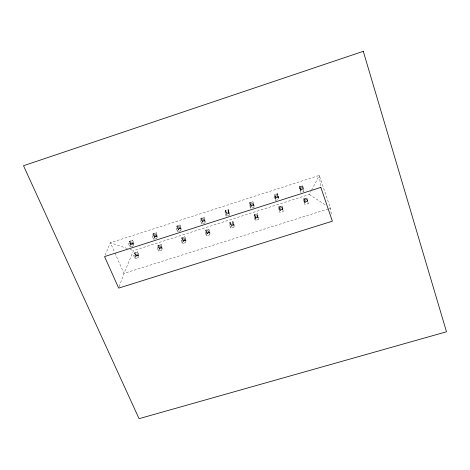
<?xml version="1.0" encoding="UTF-8"?>
<svg xmlns="http://www.w3.org/2000/svg" width="470" height="470" viewBox="0 0 470 470"><rect width="100%" height="100%" fill="white"/><g stroke="black" fill="none" stroke-linecap="round" stroke-linejoin="round"><path stroke-width="0.35" stroke-dasharray="2.35 1.76" d="M275.584 200.385L275.59 198.035L274.368 194.668L277.594 193.628L278.81 197.001L278.828 199.345L275.584 200.385L274.351 196.995L274.368 194.668M275.855 198.411L274.88 194.88L277.341 194.092L278.311 196.777L278.311 197.617L275.855 198.411L274.88 194.88M258.494 219.408L258.612 216.958L257.378 213.644L254.194 214.661L254.047 217.099L255.292 220.424L258.494 219.408L257.249 216.083L257.378 213.644M258.065 217.622L257.131 214.103L254.705 214.872L254.652 215.754L255.639 218.391L258.065 217.622L257.131 214.103M255.639 218.391L254.705 214.872M255.292 220.424L255.433 217.968L254.194 214.661M253.97 207.305L254.117 204.92L252.872 201.571L249.676 202.599L249.494 204.973L250.757 208.333L253.97 207.305L252.713 203.939L252.872 201.571M253.565 205.555L252.625 202.035L250.187 202.817L250.128 203.669L251.127 206.336L253.565 205.555L252.625 202.035M251.127 206.336L250.187 202.817M250.757 208.333L250.927 205.942L249.676 202.599M233.972 227.204L234.248 224.707L232.985 221.423L229.83 222.433L229.525 224.913L230.799 228.209L233.972 227.204L232.697 223.896L232.985 221.423M229.83 222.433L231.246 226.152L233.649 225.388L233.749 224.49L232.744 221.875L230.341 222.645L230.23 223.538L232.638 222.768L232.744 221.875M231.246 226.152L231.352 225.253L230.341 222.645M230.799 228.209L231.099 225.712L234.248 224.707M229.337 215.189L229.654 212.769L228.373 209.45L225.206 210.466L224.866 212.881L226.152 216.212L229.337 215.189L228.05 211.853L228.373 209.45M225.206 210.466L226.622 214.191L229.037 213.421L229.149 212.546L228.132 209.902L225.718 210.678L225.6 211.547L228.015 210.772L228.132 209.902M226.152 216.212L226.487 213.78L229.654 212.769M226.622 214.191L226.74 213.315L225.718 210.678M209.667 234.924L210.108 232.392L208.809 229.137L205.684 230.13L205.22 232.65L206.524 235.922L209.667 234.924L208.363 231.645L208.809 229.137M209.45 233.091L209.608 232.174L208.574 229.583L206.195 230.341L206.03 231.252L207.064 233.849L209.45 233.091L208.416 230.488L208.574 229.583M206.524 235.922L206.982 233.384L205.684 230.13M207.064 233.849L207.229 232.932L206.195 230.341M204.932 223.009L205.402 220.542L204.092 217.252L200.954 218.262L200.455 220.712L201.771 224.02L204.932 223.009L203.616 219.696L204.092 217.252M204.726 221.211L204.897 220.324L203.857 217.704L201.466 218.474L201.289 219.355L202.335 221.981L204.726 221.211L203.686 218.585L203.857 217.704M201.771 224.02L202.264 221.552L200.954 218.262M202.335 221.981L202.511 221.088L201.466 218.474M185.462 240.716L185.679 239.794L184.622 237.221L182.266 237.973L182.043 238.895L183.1 241.468L185.462 240.716L184.405 238.137L184.622 237.221M185.585 242.579L186.173 240.011L184.851 236.774L181.755 237.761L181.132 240.323L182.466 243.566L185.585 242.579L184.252 239.33L184.851 236.774M182.466 243.566L183.083 240.993L181.755 237.761M183.1 241.468L183.318 240.54L182.266 237.973M180.738 230.758L181.367 228.25L180.034 224.983L176.92 225.982L176.262 228.479L177.613 231.757L180.738 230.758L179.393 227.474L180.034 224.983M180.639 228.937L180.868 228.032L179.804 225.436L177.431 226.193L177.196 227.092L178.265 229.695L180.639 228.937L179.569 226.329L179.804 225.436M177.613 231.757L178.259 229.248L176.92 225.982M178.265 229.695L178.5 228.79L177.431 226.193M161.686 248.283L161.956 247.343L160.881 244.788L158.543 245.534L158.267 246.468L159.348 249.03L161.686 248.283L160.611 245.722L160.881 244.788M161.709 250.163L162.456 247.555L161.104 244.347L158.032 245.328L157.262 247.925L158.625 251.145L161.709 250.163L160.352 246.938L161.104 244.347M158.625 251.145L159.389 248.53L158.032 245.328M159.348 249.03L159.624 248.084L158.543 245.534M156.763 238.437L157.544 235.893L156.181 232.65L153.097 233.643L152.286 236.169L153.667 239.43L156.763 238.437L155.394 235.176L156.181 232.65M156.763 236.592L157.045 235.676L155.958 233.096L153.608 233.849L153.32 234.759L154.413 237.344L156.763 236.592L155.676 234.007L155.958 233.096M153.667 239.43L154.466 236.88L153.097 233.643M154.413 237.344L154.701 236.428L153.608 233.849M138.051 257.683L138.944 255.04L137.569 251.855L134.526 252.825L133.597 255.457L134.99 258.653L138.051 257.683L136.664 254.482L137.569 251.855M138.121 255.78L138.444 254.828L137.352 252.29L135.031 253.03L134.702 253.982L135.801 256.514L138.121 255.78L137.023 253.242L134.702 253.982M134.99 258.653L135.906 256.009L134.526 252.825M135.801 256.514L136.13 255.562L135.031 253.03M119.163 286.776L123.963 273.393L133.527 250.628L309.331 194.48L310.929 191.419M133.004 246.045L133.938 243.46L132.546 240.246L129.485 241.228L128.527 243.801L129.931 247.032L133.004 246.045L131.6 242.814L132.546 240.246M133.098 244.177L133.433 243.249L132.329 240.687L130.002 241.433L129.655 242.361L130.766 244.923L133.098 244.177L131.988 241.615L129.655 242.361M129.931 247.032L130.883 244.441L129.485 241.228M130.766 244.923L131.107 243.995L130.002 241.433M105.11 255.28L110.385 242.743L319.283 175.422L330.445 208.21L331.52 215.413M311.563 190.197L319.283 175.422L320.752 186.684M299.284 186.655L302.539 185.609L303.726 189.011L303.908 191.308L300.636 192.359L299.437 188.94L299.284 186.655L300.477 190.05L300.636 192.359M299.801 186.878L302.281 186.079L303.226 188.781L303.291 189.61L300.806 190.409L299.801 186.878L300.806 190.409M153.32 234.759L155.676 234.007M177.196 227.092L179.569 226.329M201.289 219.355L203.686 218.585M250.128 203.669L252.566 202.887M274.88 195.72L277.341 194.933L277.341 194.092M299.854 187.7L302.339 186.901L302.281 186.079M128.527 243.801L131.6 242.814M152.286 236.169L155.394 235.176M176.262 228.479L179.393 227.474M200.455 220.712L203.616 219.696M224.866 212.881L228.05 211.853M249.494 204.973L252.713 203.939M274.351 196.995L277.6 195.949L277.594 193.628M299.437 188.94L302.715 187.888L302.539 185.609M131.107 243.995L133.433 243.249M154.701 236.428L157.045 235.676M178.5 228.79L180.868 228.032M202.511 221.088L204.897 220.324M226.74 213.315L229.149 212.546M251.186 205.478L253.618 204.697M275.855 197.564L278.311 196.777M300.747 189.58L303.226 188.781M130.883 244.441L133.938 243.46M154.466 236.88L157.544 235.893M178.259 229.248L181.367 228.25M202.264 221.552L205.402 220.542M250.927 205.942L254.117 204.92M275.59 198.035L278.81 197.001M300.477 190.05L303.726 189.011M278.775 206.824L281.988 205.795L283.193 209.132L283.24 211.547L280.008 212.569L278.792 209.221L278.775 206.824L279.985 210.155L280.008 212.569M303.585 198.91L306.822 197.876L307.997 201.242L308.208 203.61L304.948 204.644L303.761 201.266L303.585 198.91L304.76 202.27L304.948 204.644M279.286 207.035L281.736 206.26L282.693 208.915L282.705 209.779L280.261 210.56L279.286 207.035L280.261 210.56M304.096 199.127L306.563 198.34L307.498 201.019L307.574 201.871L305.101 202.658L304.096 199.127L305.101 202.658M158.267 246.468L160.611 245.722M182.043 238.895L184.405 238.137M206.03 231.252L208.416 230.488M254.652 215.754L257.084 214.978M279.298 207.899L281.747 207.117L281.736 206.26M304.161 199.979L306.634 199.186L306.563 198.34M133.597 255.457L136.664 254.482M157.262 247.925L160.352 246.938M181.132 240.323L184.252 239.33M205.22 232.65L208.363 231.645M229.525 224.913L232.697 223.896M254.047 217.099L257.249 216.083M278.792 209.221L282.024 208.192L281.988 205.795M303.761 201.266L307.028 200.226L306.822 197.876M136.13 255.562L138.444 254.828M159.624 248.084L161.956 247.343M183.318 240.54L185.679 239.794M207.229 232.932L209.608 232.174M231.352 225.253L233.749 224.49M255.692 217.504L258.112 216.735M280.249 209.691L282.693 208.915M305.03 201.8L307.498 201.019M135.906 256.009L138.944 255.04M159.389 248.53L162.456 247.555M183.083 240.993L186.173 240.011M206.982 233.384L210.108 232.392M255.433 217.968L258.612 216.958M279.985 210.155L283.193 209.132M304.76 202.27L307.997 201.242M328.342 208.874L123.963 273.393L114.815 252.737M329.041 208.657L330.445 208.21L328.636 207.035M127.405 248.542L110.385 242.743L114.521 252.073M130.125 249.464L133.527 250.628M309.331 194.48L326.221 205.466M228.015 210.772L229.037 213.421M232.638 222.768L233.649 225.388M277.6 195.949L278.828 199.345M282.024 208.192L283.24 211.547M277.341 194.933L278.311 197.617M281.747 207.117L282.705 209.779M302.339 186.901L303.908 191.308M306.634 199.186L308.208 203.61"/><path stroke-width="0.7" d="M363.281 51.324L23.5 165.728L139.05 418.676L446.5 331.779L363.281 51.324M320.846 187.383L104.552 256.596L118.681 288.11L332.384 221.176L320.846 187.383"/></g></svg>
